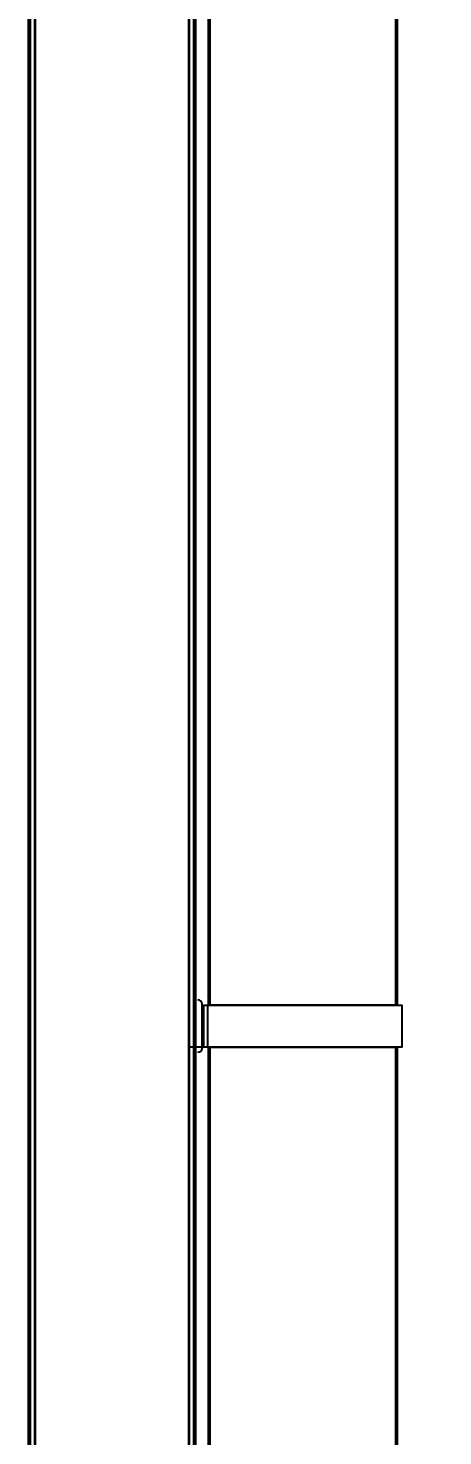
# Model space of a CAD drawing. Header units: millimetres. Extents: x 4625 to 14334, y 16216 to 31562.
# Drawn here: x 13386 to 13583, y 23761 to 24432 of the extents above; entities that cross this region are included whole.
import ezdxf

# ---------------------------------------------------------------- set-up
doc = ezdxf.new("R2010")
doc.units = ezdxf.units.MM
doc.header["$LTSCALE"] = 3
doc.layers.add('Default', color=7, linetype='Continuous')
doc.styles.get("Standard").update_dxf_attribs({"font": 'arial.ttf'})
doc.dimstyles.new('MATEUSZ', dxfattribs={"dimtxt": 35, "dimasz": 16, "dimexe": 0.18, "dimexo": 0.0625, "dimgap": 0.09, "dimtad": 0, "dimdec": 0, "dimdsep": 46, "dimtxsty": 'Standard', "dimblk": 'DOT', "dimcen": 0.09, "dimse1": 1, "dimse2": 1, "dimadec": 0, "dimazin": 0, "dimtfac": 1, "dimtdec": 0, "dimtofl": 0, "dimtmove": 0, "dimatfit": 3, "dimfxl": 1, "dimtolj": 1, "dimtzin": 0, "dimlwd": 9, "dimlwe": 9, "dimarcsym": 0})

# ---------------------------------------------------------------- blocks, each defined once
blk = doc.blocks.new('_Dot')
at = {"color": 0, "linetype": 'ByBlock', "lineweight": -2}
blk.add_line((-0.5, 0), (-1, 0), dxfattribs=at)
at = {"color": 0, "linetype": 'ByBlock', "const_width": 0.5}
blk.add_lwpolyline([(-0.25, 0, 1), (0.25, 0, 1)], format="xyb", close=True, dxfattribs=at)
blk = doc.blocks.new('*D34')
at = {"color": 0, "lineweight": 9, "transparency": 16777216}
for p, q in [((13928.1, 25078.55), (13928.1, 24165.23)), ((13928.1, 22882.06), (13928.1, 23795.38))]:
    blk.add_line(p, q, dxfattribs=at)
at = {"layer": 'Defpoints', "color": 0, "transparency": 16777216}
for p in [(13468.15, 25094.55), (13525.65, 22866.06), (13928.1, 22866.06)]:
    blk.add_point(p, dxfattribs=at)
at = {"color": 0, "lineweight": 9, "transparency": 16777216, "xscale": 16, "yscale": 16, "zscale": 16}
for p, rotation in [((13928.1, 25094.55), 90), ((13928.1, 22866.06), 270)]:
    blk.add_blockref('_Dot', p, dxfattribs=dict(at, rotation=rotation))
at = {"color": 0, "transparency": 16777216, "insert": (13928.1, 23980.3), "char_height": 123, "attachment_point": 5, "rotation": 90}
blk.add_mtext('\\A1;2228', dxfattribs=at)

msp = doc.modelspace()

# ---------------------------------------------------------------- linework, layer by layer
at = {"layer": 'Default'}
for p, q in [((13389.15, 22874.06), (13389.15, 24991.33)), ((13462.65, 22874.06), (13462.65, 24991.09)), ((13464.63, 22874.06), (13464.63, 24991.26)), ((13465.65, 22874.06), (13465.65, 24991.09)), ((13385.65, 24988.49), (13385.65, 22874.06)), ((13386.68, 24988.49), (13386.68, 22874.06)), ((13388.65, 24988.49), (13388.65, 22874.06)), ((13462.15, 24988.49), (13462.15, 22874.06)), ((13471.61, 23966.06), (13471.61, 24680.44)), ((13472.41, 23966.06), (13472.41, 24680.44)), ((13560.81, 24680.44), (13560.81, 23966.06)), ((13561.61, 24680.44), (13561.61, 23966.06)), ((13468.65, 23966.56), (13468.65, 23945.56)), ((13468.65, 23945.56), (13468.65, 23966.56)), ((13469.38, 23946.06), (13469.38, 23966.06)), ((13471.36, 23946.06), (13471.36, 23966.06)), ((13563.86, 23966.06), (13563.86, 23946.06)), ((13469.38, 23946.06), (13462.15, 23946.06)), ((13471.61, 23216.06), (13471.61, 23946.06)), ((13472.41, 23216.06), (13472.41, 23946.06)), ((13560.81, 23946.06), (13560.81, 23216.06)), ((13561.61, 23946.06), (13561.61, 23216.06))]:
    msp.add_line(p, q, dxfattribs=at)
for points in [[(13469.38, 23966.06, 0), (13469.5, 23966.06, 0), (13470.03, 23966.06, 0), (13472.39, 23966.06, 0), (13498.46, 23966.06, 0), (13533.33, 23966.06, 0), (13556.4, 23966.06, 0), (13562.3, 23966.06, 0), (13563.58, 23966.06, 0), (13563.82, 23966.06, 0), (13563.86, 23966.06, 0), (13563.86, 23966.06, 0), (13563.86, 23966.06, 0), (13563.86, 23966.06, 0), (13563.86, 23966.06, 0), (13563.86, 23966.06, 0), (13563.86, 23966.06, 0), (13563.86, 23966.06, 0), (13563.86, 23966.06, 0), (13563.86, 23966.06, 0), (13563.86, 23966.06, 0), (13563.86, 23966.06, 0), (13563.86, 23966.06, 0), (13563.86, 23966.06, 0), (13563.86, 23966.06, 0), (13563.85, 23966.06, 0), (13563.83, 23966.06, 0)], [(13516.61, 23966.06, 0), (13471.36, 23966.06, 0)], [(13561.86, 23966.06, 0), (13561.86, 23966.06, 0), (13561.86, 23966.06, 0), (13561.86, 23966.06, 0), (13561.86, 23966.06, 0), (13561.86, 23966.06, 0), (13561.86, 23966.06, 0), (13561.86, 23966.06, 0), (13561.86, 23966.06, 0), (13561.86, 23966.06, 0), (13561.86, 23966.06, 0), (13561.85, 23966.06, 0), (13561.84, 23966.06, 0), (13561.78, 23966.06, 0), (13561.54, 23966.06, 0), (13560.54, 23966.06, 0), (13556.28, 23966.06, 0), (13516.61, 23966.06, 0)], [(13563.83, 23946.06, 0), (13563.86, 23946.06, 0), (13563.86, 23946.06, 0), (13563.86, 23946.06, 0), (13563.86, 23946.06, 0), (13563.86, 23946.06, 0), (13563.86, 23946.06, 0), (13563.86, 23946.06, 0), (13563.86, 23946.06, 0), (13563.86, 23946.06, 0), (13563.86, 23946.06, 0), (13563.86, 23946.06, 0), (13563.86, 23946.06, 0), (13563.86, 23946.06, 0), (13563.86, 23946.06, 0), (13563.86, 23946.06, 0), (13563.85, 23946.06, 0), (13563.84, 23946.06, 0), (13563.78, 23946.06, 0), (13563.52, 23946.06, 0), (13562.47, 23946.06, 0), (13558.01, 23946.06, 0), (13469.38, 23946.06, 0)], [(13471.36, 23946.06, 0), (13471.36, 23946.06, 0), (13471.36, 23946.06, 0), (13471.36, 23946.06, 0), (13471.36, 23946.06, 0), (13471.36, 23946.06, 0), (13471.36, 23946.06, 0), (13471.36, 23946.06, 0), (13471.36, 23946.06, 0), (13471.36, 23946.06, 0), (13471.36, 23946.06, 0), (13471.38, 23946.06, 0), (13471.44, 23946.06, 0), (13471.68, 23946.06, 0), (13472.68, 23946.06, 0), (13476.94, 23946.06, 0), (13516.61, 23946.06, 0)], [(13516.61, 23946.06, 0), (13561.86, 23946.06, 0)]]:
    msp.add_polyline3d(points, dxfattribs=at)
for centre, start, end in [((13466.65, 23966.56), 0, 90), ((13466.65, 23966.56), 0, 90), ((13466.65, 23945.56), 270, 0), ((13466.65, 23945.56), 270, 0)]:
    msp.add_arc(centre, 2, start, end, dxfattribs=at)

# ---------------------------------------------------------------- dimensions: what is measured, and where the dimension line sits
dim = msp.add_linear_dim(base=(13928.1, 22866.06), p1=(13468.15, 25094.55), p2=(13525.65, 22866.06), angle=90, dimstyle='MATEUSZ', override={"dimtxt": 123})
dim.commit()
dim.dimension.update_dxf_attribs({"geometry": '*D34', "text_midpoint": (13928.1, 23980.3)})

doc.saveas('drawing.dxf')
